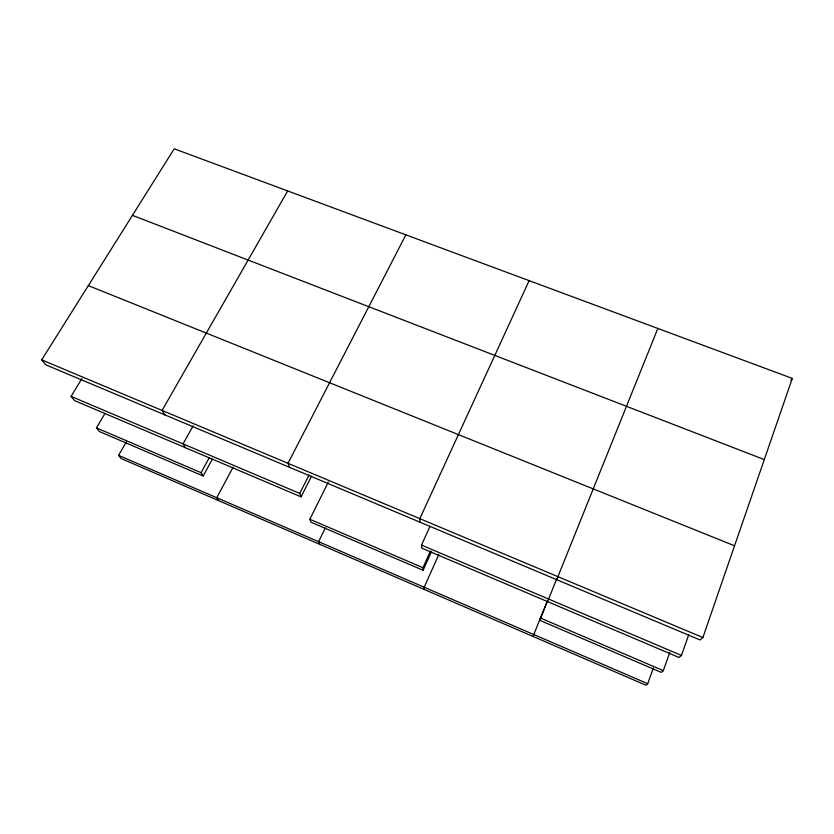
<?xml version="1.0" encoding="UTF-8"?>
<svg xmlns="http://www.w3.org/2000/svg" width="834" height="834" viewBox="0 0 834 834"><rect width="100%" height="100%" fill="white"/><g stroke="black" fill="none" stroke-linecap="round" stroke-linejoin="round"><path stroke-width="1.25" d="M702.885 637.541L792.3 378.407L174.243 148.796L41.7 359.871L45.63 364.75L700.007 639.949L702.885 637.541L41.7 359.871M430 526.379L421.493 545.102L421.691 548.115L679.053 657.484L681.493 655.441L688.717 634.81M547.49 601.116L539.765 620.308L661.247 672.381L663.332 670.64L669.796 652.386M126.309 441.968L118.564 455.354L121.128 458.533L645.923 685.204L647.726 683.703L653.366 667.93M547.25 601.21L533.041 636.446M556.831 578.66L547.563 601.595M657.838 328.45L556.695 579.682M539.765 620.308L540.672 618.119L663.332 670.64M438.83 554.485L424.193 587.24L424.339 589.502M328.325 482.135L309.831 519.259L310.999 522.23L423.109 570.3L431.564 551.503M423.109 570.3L422.942 567.704L430.407 551.128M529.142 280.641L419.804 518.654L420.034 522.209M325.354 527.859L318.578 541.662L319.589 544.258M81.888 378.626L71.088 396.379L74.466 400.57L301.095 496.866L311.551 476.172M301.095 496.866L299.75 493.426L309.143 474.88M405.866 234.844L287.991 463.308L289.565 467.342M233.124 467.165L216.767 497.731L218.591 500.629M212.389 459.054L203.162 476.016L201.088 472.69L209.157 457.887M193.165 425.757L183.053 443.897L185.45 447.733M287.667 190.934L162.088 410.432L164.892 414.905M203.162 476.016L99.382 431.522L96.452 427.884L105.063 413.351M790.893 380.335L792.3 378.407M132.45 215.349L764.288 459.576M88.331 285.603L734.546 545.79M71.088 396.379L299.75 493.426M421.493 545.102L681.493 655.441M96.452 427.884L201.088 472.69M309.831 519.259L422.942 567.704M118.564 455.354L647.726 683.703"/></g></svg>
